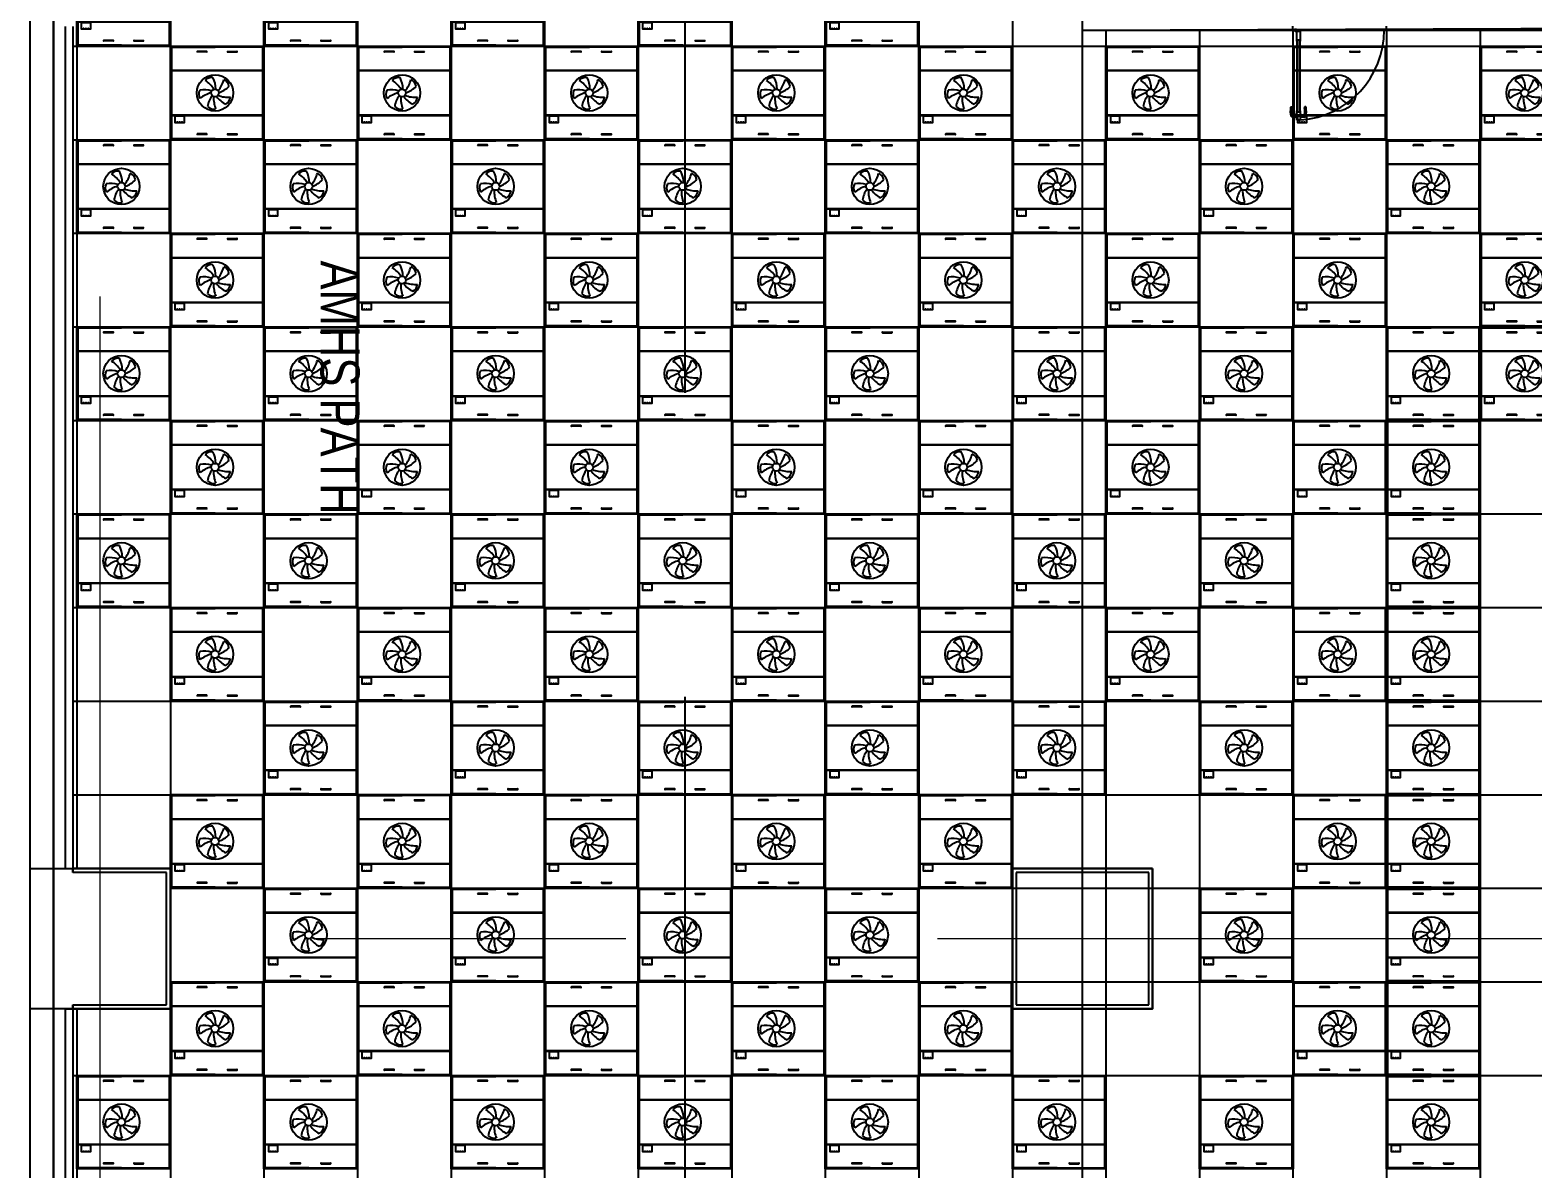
# Model space of a CAD drawing. Extents: x -14231 to 516634, y -267190 to 70805.
# Drawn here: x 226794 to 246072, y -86096 to -71489 of the extents above; entities that cross this region are included whole.
import ezdxf

# ---------------------------------------------------------------- set-up
doc = ezdxf.new("R2010")
doc.units = 0
doc.header["$LTSCALE"] = 8
doc.linetypes.add('IDA - Grid Line', pattern=[3500, 2000, -500, 500, -500])
doc.linetypes.add('IDA - Hidden 065', pattern=[537.5, 375, -162.5])
doc.layers.get('0').update_dxf_attribs({"color": 1, "linetype": 'CONTINUOUS'})
for name, color, linetype in [('000_CTCI_CSA', 7, 'CONTINUOUS'), ('1', 1, 'CONTINUOUS'), ('AC-DD', 3, 'CONTINUOUS')]:
    doc.layers.add(name, color=color, linetype=linetype)
doc.layers.add('A-_ANOTGRID_E', color=7, linetype='CONTINUOUS', lineweight=9)
doc.styles.add('Site Area', font='arial.ttf', dxfattribs={"width": 0.8})

# ---------------------------------------------------------------- blocks, each defined once
blk = doc.blocks.new('FFU-2000')
at = {"layer": 'AC-DD', "color": 6}
for p, q in [((0, 1175), (562, 1175)), ((0, 0), (0, 1175)), ((454, 1121), (333, 1121)), ((454, 1113), (333, 1113)), ((721, 1121), (842, 1121)), ((721, 1113), (842, 1113)), ((1175, 875), (0, 875)), ((1175, 870), (0, 870)), ((0, 305), (1175, 305)), ((0, 300), (1175, 300)), ((562, 0), (0, 0)), ((454, 62), (333, 62)), ((454, 54), (333, 54)), ((721, 62), (842, 62)), ((721, 54), (842, 54))]:
    blk.add_line(p, q, dxfattribs=at)
for points in [[(-12, 1188), (1188, 1188), (1188, -12), (-12, -12)], [(0, 0), (1175, 0), (1175, 1175), (0, 1175)], [(167, 288), (45, 288), (45, 210), (167, 210)]]:
    blk.add_lwpolyline(points, close=True, dxfattribs=at)
for centre, radius in [((560, 588), 233), ((560, 588), 49.2), ((75, 214), 2.87), ((105, 214), 2.87), ((135, 214), 2.87)]:
    blk.add_circle(centre, radius, dxfattribs=at)
for centre, radius, start, end in [((333, 1117), 3.92, 90, 270), ((454, 1117), 3.92, 270, 90), ((721, 1117), 3.92, 90, 270), ((842, 1117), 3.92, 270, 90), ((518, 671), 115, 82.0706, 137.7056), ((255, 637), 315, 359.6702, 27.9682), ((467, 573), 115, 154.0706, 209.7056), ((418, 313), 315, 71.6702, 99.9682), ((607, 230), 373, 104.9499, 129.9361), ((234, 432), 373, 32.9499, 57.9361), ((311, 849), 373, 320.9499, 345.9361), ((513, 892), 315, 287.6702, 315.9682), ((626, 653), 115, 10.0706, 65.7056), ((777, 368), 315, 143.6702, 171.9682), ((545, 495), 115, 226.0706, 281.7056), ((915, 522), 373, 176.9499, 201.9361), ((836, 726), 315, 215.6702, 243.9682), ((732, 905), 373, 248.9499, 273.9361), ((643, 545), 115, 298.0706, 353.7056), ((333, 58), 3.92, 90, 270), ((454, 58), 3.92, 270, 90), ((721, 58), 3.92, 90, 270), ((842, 58), 3.92, 270, 90)]:
    blk.add_arc(centre, radius, start, end, dxfattribs=at)

msp = doc.modelspace()

# ---------------------------------------------------------------- linework, layer by layer
at = {"color": 252}
for p, q in [((242993.9, -71491.3), (242993.9, -71441.3)), ((243025.2, -71495.6), (243025.2, -71470.5)), ((243027.8, -71495.6), (243025.2, -71495.6)), ((243027.8, -71470.5), (243027.8, -71495.6)), ((243035.5, -71505.9), (243035.5, -71503.3)), ((243035.5, -71503.3), (243082.4, -71503.3)), ((243082.4, -71505.9), (243035.5, -71505.9)), ((243043.8, -71617), (243043.8, -71500.7)), ((243043.8, -71500.7), (243085.6, -71500.7)), ((243082.4, -71503.3), (243082.4, -71505.9)), ((243085.6, -71500.7), (243085.6, -71617)), ((243085.6, -71617), (243043.8, -71617)), ((243044.5, -71629.1), (243044.5, -71616.3)), ((243045.3, -71630.4), (243044.5, -71629.3)), ((243044.8, -71615.9), (243084.6, -71615.9)), ((243045.5, -71617.5), (243045.5, -71619.2)), ((243045.5, -71620.8), (243045.5, -71628.3)), ((243045.7, -71628.5), (243045.7, -71628.5)), ((243064.4, -71617.2), (243045.8, -71617.2)), ((243045.8, -71619.5), (243050.4, -71619.5)), ((243050.4, -71620.5), (243045.8, -71620.5)), ((243046.5, -71620.5), (243045.9, -71620.5)), ((243045.9, -71620.5), (243045.9, -72535.9)), ((243045.9, -71628.7), (243045.9, -71630.2)), ((243046.5, -72535.9), (243046.5, -71620.5)), ((243050.7, -71619.8), (243050.7, -71620.2)), ((243064.7, -71616.9), (243064.4, -71617.2)), ((243065, -71617.2), (243064.7, -71616.9)), ((243083.6, -71617.2), (243065, -71617.2)), ((243078.7, -71620.2), (243078.7, -71619.8)), ((243079, -71619.5), (243083.6, -71619.5)), ((243083.6, -71620.5), (243079, -71620.5)), ((243083.5, -71620.5), (243082.9, -71620.5)), ((243082.9, -71620.5), (243082.9, -72535.9)), ((243083.5, -72535.9), (243083.5, -71620.5)), ((243083.5, -71630.2), (243083.5, -71628.7)), ((243083.9, -71619.2), (243083.9, -71617.5)), ((243083.9, -71628.3), (243083.9, -71620.8)), ((243084.9, -71629.3), (243084, -71630.4)), ((243084.9, -71616.3), (243084.9, -71629.1)), ((243043.8, -72644.8), (243043.8, -72539.4)), ((243043.8, -72539.4), (243085.6, -72539.4)), ((243085.6, -72644.8), (243043.8, -72644.8)), ((243044.5, -72527.1), (243045.3, -72526)), ((243044.5, -72540.2), (243044.5, -72527.3)), ((243084.6, -72540.5), (243044.8, -72540.5)), ((243045.5, -72528.2), (243045.5, -72535.6)), ((243045.5, -72537.2), (243045.5, -72538.9)), ((243045.8, -72535.9), (243050.4, -72535.9)), ((243050.4, -72536.9), (243045.8, -72536.9)), ((243045.8, -72539.2), (243064.4, -72539.2)), ((243045.9, -72526.2), (243045.9, -72527.7)), ((243045.9, -72535.9), (243046.5, -72535.9)), ((243050.7, -72536.2), (243050.7, -72536.6)), ((243064.4, -72539.2), (243064.7, -72539.5)), ((243064.7, -72539.5), (243065, -72539.2)), ((243065, -72539.2), (243083.6, -72539.2)), ((243078.7, -72536.6), (243078.7, -72536.2)), ((243079, -72535.9), (243083.6, -72535.9)), ((243083.6, -72536.9), (243079, -72536.9)), ((243082.9, -72535.9), (243083.5, -72535.9)), ((243083.5, -72527.7), (243083.5, -72526.2)), ((243083.9, -72535.6), (243083.9, -72528.2)), ((243083.9, -72538.9), (243083.9, -72537.2)), ((243084, -72526), (243084.9, -72527.1)), ((243084.9, -72527.3), (243084.9, -72540.2)), ((243085.6, -72539.4), (243085.6, -72644.8)), ((243085.6, -72565.4), (243085.6, -72617.3)), ((243094, -72565.4), (243085.6, -72565.4)), ((243085.6, -72617.3), (243094, -72617.3)), ((243094, -72617.3), (243094, -72565.4)), ((243135.9, -72579.7), (243094, -72579.7)), ((243094, -72603), (243136.4, -72603)), ((243136.4, -72603), (243151.1, -72602.4))]:
    msp.add_line(p, q, dxfattribs=at)
msp.add_lwpolyline([(244193.9, -71491.3), (244193.9, -71441.3)], dxfattribs=at)
msp.add_lwpolyline([(243035.4, -72603), (242993, -72603), (242978.3, -72602.4, -0.3274952), (242970, -72595.1, -0.0898475), (242967.6, -72481.5, -1.1448813), (242988.1, -72486.1, 0.1370794), (242988, -72574.2, 0.3493568), (242993.5, -72579.7), (243035.4, -72579.7)], format="xyb", dxfattribs=at)
msp.add_lwpolyline([(243043.8, -72565.4), (243043.8, -72617.3), (243035.4, -72617.3), (243035.4, -72565.4)], close=True, dxfattribs=at)
for centre, radius, start, end in [((243009.8, -71493.2), 1152.8, 274.18651, 0.14694), ((243044.8, -71616.3), 0.313, 90.00001, 180.00001), ((243044.8, -71629.1), 0.313, 180.00001, 216.02738), ((243045.6, -71630.2), 0.313, 216.02737, 359.99999), ((243045.8, -71617.5), 0.313, 90.00001, 180.00001), ((243045.8, -71619.2), 0.313, 179.99999, 269.99999), ((243045.8, -71620.8), 0.313, 90.00001, 180.00001), ((243045.7, -71628.3), 0.209, 180.00002, 270.00002), ((243045.7, -71628.7), 0.209, 359.99997, 89.99997), ((243050.4, -71619.8), 0.313, 359.99999, 89.99999), ((243050.4, -71620.2), 0.313, 270.00001, 0.00001), ((243079, -71619.8), 0.313, 90.00001, 180.00001), ((243079, -71620.2), 0.313, 179.99999, 269.99999), ((243083.7, -71628.7), 0.209, 90.00003, 180.00003), ((243083.8, -71630.2), 0.313, 180.00001, 323.97263), ((243083.6, -71617.5), 0.313, 359.99999, 89.99999), ((243083.6, -71619.2), 0.313, 270.00001, 0.00001), ((243083.6, -71620.8), 0.313, 359.99999, 89.99999), ((243083.7, -71628.3), 0.209, 269.99998, 359.99998), ((243084.6, -71616.3), 0.313, 359.99999, 89.99999), ((243084.6, -71629.1), 0.313, 323.97261, 359.99998), ((243044.8, -72527.3), 0.313, 143.97262, 179.99999), ((243044.8, -72540.2), 0.313, 179.99999, 269.99999), ((243045.6, -72526.2), 0.313, 0.00001, 143.97264), ((243045.7, -72528.2), 0.209, 89.99998, 179.99998), ((243045.8, -72535.6), 0.313, 180.00002, 270.00002), ((243045.8, -72537.2), 0.313, 90.00001, 180.00001), ((243045.8, -72538.9), 0.313, 179.99999, 269.99999), ((243045.7, -72527.7), 0.209, 270.00003, 0.00003), ((243050.4, -72536.2), 0.313, 359.99999, 89.99999), ((243050.4, -72536.6), 0.313, 269.99998, 359.99998), ((243079, -72536.2), 0.313, 90.00001, 180.00001), ((243079, -72536.6), 0.313, 180.00001, 270.00001), ((243083.8, -72526.2), 0.313, 36.02736, 179.99999), ((243083.7, -72527.7), 0.209, 179.99998, 269.99998), ((243083.6, -72535.6), 0.313, 269.99998, 359.99998), ((243083.6, -72537.2), 0.313, 359.99999, 89.99999), ((243083.6, -72538.9), 0.313, 270.00001, 0.00001), ((243083.7, -72528.2), 0.209, 0.00002, 90.00002), ((243084.6, -72540.2), 0.313, 270.00001, 0.00001), ((243084.6, -72527.3), 0.313, 0.00001, 36.02738)]:
    msp.add_arc(centre, radius, start, end, dxfattribs=at)
for centre, major_axis, start_param, end_param in [((243029.9, -71501.2), (-5.16, -5.16), 5.497787143777327, 11.78097245095691), ((243151.3, -72482.4), (7.49, 7.49), 5.5852004, 8.9965731), ((242846.9, -72531.7), (-318.8, 0.2), 2.9420067, 3.3004343), ((243135.2, -72573.5), (4.42, 4.42), 4.0430749, 5.3874816), ((242983.8, -72530.3), (163.7, 0.1), -0.2720855, 0.272836), ((243150.3, -72593), (-6.61, 6.61), 2.4377581, 3.7037062)]:
    msp.add_ellipse(centre, major_axis=major_axis, ratio=1, start_param=start_param, end_param=end_param, dxfattribs=at)
at = {"layer": '000_CTCI_CSA', "color": 8, "true_color": 0x808080}
for p, q in [((240293.9, -146907.4), (240293.9, -47898.2)), ((227243.9, -71443.3), (227243.9, -82243.3)), ((227343.9, -71443.3), (227343.9, -82293.3)), ((227243.9, -82243.3), (227343.9, -82243.3)), ((228593.9, -82243.3), (227343.9, -82243.3)), ((227343.9, -82293.3), (227343.9, -82243.3)), ((228543.9, -82293.3), (227343.9, -82293.3)), ((228543.9, -83993.3), (228543.9, -82293.3)), ((228593.9, -84043.3), (228593.9, -82243.3)), ((241193.9, -82243.3), (239393.9, -82243.3)), ((239393.9, -82243.3), (239393.9, -84043.3)), ((241143.9, -82293.3), (239443.9, -82293.3)), ((239443.9, -82293.3), (239443.9, -83993.3)), ((241143.9, -83993.3), (241143.9, -82293.3)), ((241193.9, -84043.3), (241193.9, -82243.3)), ((227243.9, -84043.3), (227243.9, -87543.3)), ((227243.9, -84043.3), (227343.9, -84043.3)), ((227343.9, -83993.3), (227343.9, -87543.3)), ((227343.9, -83993.3), (228543.9, -83993.3)), ((227343.9, -84043.3), (227343.9, -83993.3)), ((227343.9, -84043.3), (228593.9, -84043.3)), ((239393.9, -84043.3), (241193.9, -84043.3)), ((239443.9, -83993.3), (241143.9, -83993.3))]:
    msp.add_line(p, q, dxfattribs=at)
at = {"layer": '000_CTCI_CSA', "color": 8, "linetype": 'IDA - Hidden 065', "ltscale": 3, "true_color": 0x808080}
msp.add_line((235193.9, -67143.3), (235193.9, -87243.3), dxfattribs=at)
at = {"layer": '000_CTCI_CSA', "lineweight": -3}
msp.add_line((251993.9, -71493.3), (240294, -71493.3), dxfattribs=at)
at = {"layer": '000_CTCI_CSA', "color": 8, "true_color": 0x808080}
for points in [[(302993.9, -57043.3), (302993.9, -134443.3), (226793.9, -134443.3), (226793.9, -57043.3)], [(302693.9, -57343.3), (302693.9, -134143.3), (227093.9, -134143.3), (227093.9, -57343.3)], [(228593.9, -82243.3), (228593.9, -84043.3), (226793.9, -84043.3), (226793.9, -82243.3)], [(241193.9, -82243.3), (241193.9, -84043.3), (239393.9, -84043.3), (239393.9, -82243.3)]]:
    msp.add_lwpolyline(points, close=True, dxfattribs=at)
at = {"layer": '1', "color": 8, "true_color": 0x808080}
for p, q in [((229793.9, -67191.5), (229793.9, -87543.3)), ((230993.9, -67190.6), (230993.9, -87543.3)), ((232193.9, -67189.8), (232193.9, -87543.3)), ((233393.9, -67188.9), (233393.9, -87543.3)), ((234593.9, -67188), (234593.9, -87543.3)), ((235793.9, -67187.1), (235793.9, -120043.3)), ((236993.9, -67186.2), (236993.9, -120043.3)), ((238193.9, -67185.3), (238193.9, -120043.3)), ((239393.9, -67184.4), (239393.9, -120043.3)), ((227393.9, -71443.3), (227393.9, -82243.3)), ((228593.9, -71443.3), (228593.9, -82243.3)), ((240593.9, -71493.1), (240593.9, -120043.3)), ((241793.9, -71492.2), (241793.9, -123593.4)), ((242993.9, -71491.3), (242993.9, -123593.4)), ((244193.9, -71490.5), (244193.9, -123593.4)), ((245393.9, -71489.6), (245393.9, -123593.4)), ((227343.9, -71696.2), (302643.9, -71696.2)), ((227343.9, -72896.2), (302643.9, -72896.2)), ((227343.9, -74096.2), (302643.9, -74096.2)), ((227343.9, -75296.2), (302643.9, -75296.2)), ((227343.9, -76496.2), (302643.9, -76496.2)), ((227343.9, -77696.2), (302643.9, -77696.2)), ((227343.9, -78896.2), (302643.9, -78896.2)), ((227343.9, -80096.2), (302643.9, -80096.2)), ((227343.9, -81296.2), (302643.9, -81296.2)), ((228593.9, -82496.2), (301193.9, -82496.2)), ((228593.9, -83696.2), (301193.9, -83696.2)), ((227393.9, -84043.3), (227393.9, -87543.3)), ((228593.9, -84043.3), (228593.9, -87543.3)), ((227343.9, -84896.2), (302643.9, -84896.2))]:
    msp.add_line(p, q, dxfattribs=at)
msp.add_lwpolyline([(227093.9, -67193.3), (227093.9, -87593.3), (234913.7, -87543.1), (234843.9, -120043.3), (239393.9, -120043.3), (239393.9, -123643.3), (302743.9, -123343.3), (302743.9, -60543.3), (294843.9, -60593.3), (294852.9, -71452.9), (255543, -71485.5), (255539.8, -65143.3), (251990.7, -65143.3), (251990.7, -69643.3), (253793.9, -69643.3), (253793.9, -71443.3), (240294, -71493.3), (240343.9, -67190.4), (227093.9, -67193.3)], dxfattribs=at)
at = {"layer": 'A-_ANOTGRID_E', "color": 8, "linetype": 'IDA - Grid Line', "true_color": 0x808080}
for p, q in [((227693.9, -146907.4), (227693.9, -47898.2)), ((310434.5, -83143.3), (222924.6, -83143.3))]:
    msp.add_line(p, q, dxfattribs=at)

# ---------------------------------------------------------------- block references
at = {"layer": 'AC-DD'}
for p in [(227406.4, -71683.7), (229806.4, -71683.7), (232206.4, -71683.7), (234606.4, -71683.7), (237006.4, -71683.7), (228606.4, -72883.7), (231006.4, -72883.7), (233406.4, -72883.7), (235806.4, -72883.7), (238206.4, -72883.7), (240606.4, -72883.7), (243006.4, -72883.7), (245406.4, -72883.7), (227406.4, -74083.7), (229806.4, -74083.7), (232206.4, -74083.7), (234606.4, -74083.7), (237006.4, -74083.7), (239406.4, -74083.7), (241806.4, -74083.7), (244206.4, -74083.7), (228606.4, -75283.7), (231006.4, -75283.7), (233406.4, -75283.7), (235806.4, -75283.7), (238206.4, -75283.7), (240606.4, -75283.7), (243006.4, -75283.7), (245406.4, -75283.7), (227406.4, -76483.7), (229806.4, -76483.7), (232206.4, -76483.7), (234606.4, -76483.7), (237006.4, -76483.7), (239406.4, -76483.7), (241806.4, -76483.7), (244206.4, -76483.7), (245406.4, -76483.7), (228606.4, -77683.7), (231006.4, -77683.7), (233406.4, -77683.7), (235806.4, -77683.7), (238206.4, -77683.7), (240606.4, -77683.7), (243006.4, -77683.7), (244206.4, -77683.7), (227406.4, -78883.7), (229806.4, -78883.7), (232206.4, -78883.7), (234606.4, -78883.7), (237006.4, -78883.7), (239406.4, -78883.7), (241806.4, -78883.7), (244206.4, -78883.7), (228606.4, -80083.7), (231006.4, -80083.7), (233406.4, -80083.7), (235806.4, -80083.7), (238206.4, -80083.7), (240606.4, -80083.7), (243006.4, -80083.7), (244206.4, -80083.7), (229806.4, -81283.7), (232206.4, -81283.7), (234606.4, -81283.7), (237006.4, -81283.7), (239406.4, -81283.7), (241806.4, -81283.7), (244206.4, -81283.7), (228606.4, -82483.7), (231006.4, -82483.7), (233406.4, -82483.7), (235806.4, -82483.7), (238206.4, -82483.7), (243006.4, -82483.7), (244206.4, -82483.7), (229806.4, -83683.7), (232206.4, -83683.7), (234606.4, -83683.7), (237006.4, -83683.7), (241806.4, -83683.7), (244206.4, -83683.7), (228606.4, -84883.7), (231006.4, -84883.7), (233406.4, -84883.7), (235806.4, -84883.7), (238206.4, -84883.7), (243006.4, -84883.7), (244206.4, -84883.7), (227406.4, -86083.7), (229806.4, -86083.7), (232206.4, -86083.7), (234606.4, -86083.7), (237006.4, -86083.7), (239406.4, -86083.7), (241806.4, -86083.7), (244206.4, -86083.7)]:
    msp.add_blockref('FFU-2000', p, dxfattribs=at)

# ---------------------------------------------------------------- texts
at = {"layer": '000_CTCI_CSA', "color": 8, "true_color": 0x808080, "style": 'Site Area', "width": 0.8}
msp.add_text('AMHS PATH', height=500, rotation=270, dxfattribs=at).set_placement((230520.2, -74445.3))

doc.saveas('drawing.dxf')
